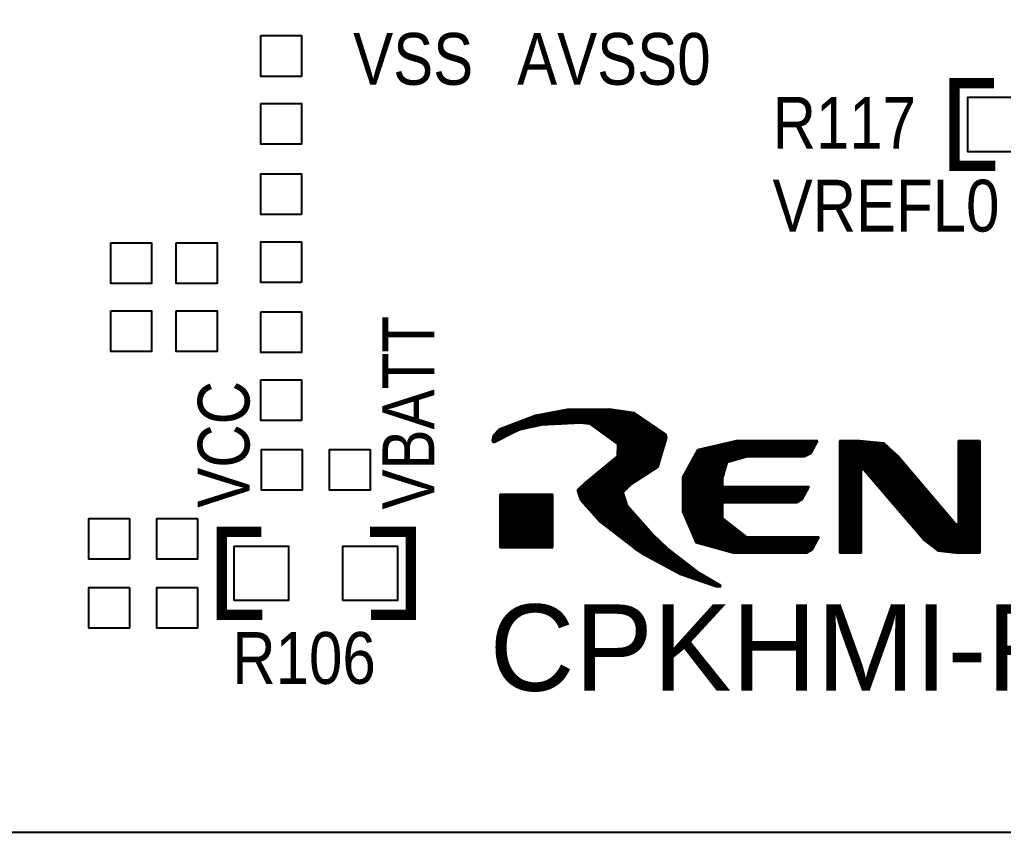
# Model space of a CAD drawing. Extents: x -34 to 106, y -22 to 53.
# Drawn here: x 41.35 to 55.82, y 0 to 11.96 of the extents above; entities that cross this region are included whole.
import ezdxf

# ---------------------------------------------------------------- set-up
doc = ezdxf.new("R2010")
doc.units = 0
for name, color, linetype in [('BG_OUTLINE', 1, 'CONTINUOUS'), ('BG_SILKTOP20240221', 40, 'CONTINUOUS'), ('PIN_TOP', 92, 'CONTINUOUS')]:
    doc.layers.add(name, color=color, linetype=linetype)

msp = doc.modelspace()

# ---------------------------------------------------------------- linework, layer by layer
at = {"layer": 'BG_OUTLINE'}
msp.add_lwpolyline([(0.007874, 2.999994, 0.414214), (3.007868, 0), (88.507824, 0, 0.414214), (91.507818, 2.999994), (91.507818, 10.500106), (84.807806, 10.500106), (84.807806, 24.500078), (91.507818, 24.500078), (91.507818, 31.999936, 0.414214), (88.507824, 34.99993), (3.007868, 34.99993, 0.414214), (0.007874, 31.999936), (0.007874, 3.999992)], format="xyb", close=True, dxfattribs=at)
at = {"layer": 'BG_SILKTOP20240221', "const_width": 0.1524}
for points in [[(55.684928, 11.0236), (55.101998, 11.0236), (55.101998, 9.8044), (55.7022, 9.8044)], [(44.902628, 4.4196), (44.319698, 4.4196), (44.319698, 3.2004), (44.9199, 3.2004)], [(46.518068, 3.2004), (47.100998, 3.2004), (47.100998, 4.4196), (46.500796, 4.4196)]]:
    msp.add_lwpolyline(points, dxfattribs=at)
at = {"layer": 'BG_SILKTOP20240221'}
for points in [[(50.024284, 6.225794), (49.404016, 6.220206)], [(49.719992, 6.223508), (49.719992, 6.00964)], [(49.740312, 6.223508), (49.740312, 6.001512)], [(49.760632, 6.223762), (49.760632, 5.98678)], [(49.780952, 6.223762), (49.780952, 5.972048)], [(49.801018, 6.22427), (49.801018, 5.957316)], [(49.821338, 6.22427), (49.821338, 5.943092)], [(49.841404, 6.224524), (49.841404, 5.928106)], [(49.861724, 6.224524), (49.861724, 5.913628)], [(49.882044, 6.224778), (49.882044, 5.89915)], [(49.902364, 6.224778), (49.902364, 5.884164)], [(49.92243, 6.225032), (49.92243, 5.869686)], [(49.94275, 6.225032), (49.94275, 5.8547)], [(49.962816, 6.22554), (49.962816, 5.840476)], [(49.983136, 6.22554), (49.983136, 5.825744)], [(50.003202, 6.225794), (50.003202, 5.810758)], [(50.023776, 6.225794), (50.023776, 5.796534)], [(50.394108, 6.171692), (50.024284, 6.225794)], [(48.936148, 6.133592), (48.397668, 5.926836)], [(48.80991, 6.085078), (48.80991, 5.947918)], [(48.829976, 6.093206), (48.829976, 5.952744)], [(48.850296, 6.100826), (48.850296, 5.957316)], [(48.870362, 6.108446), (48.870362, 5.961634)], [(48.890682, 6.116066), (48.890682, 5.966206)], [(48.910748, 6.12394), (48.910748, 5.970778)], [(48.931068, 6.131814), (48.931068, 5.97535)], [(49.404016, 6.220206), (48.936148, 6.133592)], [(49.59985, 6.024626), (48.936148, 6.133592)], [(48.936148, 6.133592), (49.59985, 6.024626)], [(48.951388, 6.13664), (48.951388, 6.131052)], [(48.951388, 6.130798), (48.951388, 5.979922)], [(48.971708, 6.14045), (48.971708, 6.128258)], [(48.971708, 6.12775), (48.971708, 5.984494)], [(48.991774, 6.14426), (48.991774, 6.124702)], [(48.991774, 6.124194), (48.991774, 5.989066)], [(49.012094, 6.147562), (49.012094, 6.1214)], [(49.012094, 6.120892), (49.012094, 5.993638)], [(49.03216, 6.151372), (49.03216, 6.117844)], [(49.03216, 6.117336), (49.03216, 5.997448)], [(49.05248, 6.155182), (49.05248, 6.114796)], [(49.05248, 6.114542), (49.05248, 5.998464)], [(49.0728, 6.158992), (49.0728, 6.11124)], [(49.0728, 6.110986), (49.0728, 5.99948)], [(49.09312, 6.162802), (49.09312, 6.107938)], [(49.09312, 6.107684), (49.09312, 6.000242)], [(49.113186, 6.166612), (49.113186, 6.10489)], [(49.113186, 6.104382), (49.113186, 6.001258)], [(49.133506, 6.170168), (49.133506, 6.101334)], [(49.133506, 6.10108), (49.133506, 6.002274)], [(49.153572, 6.174232), (49.153572, 6.098032)], [(49.153572, 6.097524), (49.153572, 6.00329)], [(49.173892, 6.177788), (49.173892, 6.09473)], [(49.173892, 6.094476), (49.173892, 6.004306)], [(49.193958, 6.181598), (49.193958, 6.091428)], [(49.193958, 6.091174), (49.193958, 6.005068)], [(49.214532, 6.185408), (49.214532, 6.087872)], [(49.214532, 6.087618), (49.214532, 6.006084)], [(49.234598, 6.189218), (49.234598, 6.085078)], [(49.234598, 6.08457), (49.234598, 6.0071)], [(49.254918, 6.192774), (49.254918, 6.081522)], [(49.254918, 6.081014), (49.254918, 6.008116)], [(49.274984, 6.196838), (49.274984, 6.07822)], [(49.295304, 6.200394), (49.295304, 6.074664)], [(49.31537, 6.204204), (49.31537, 6.071362)], [(49.33569, 6.208014), (49.33569, 6.06806)], [(49.35601, 6.211824), (49.35601, 6.064504)], [(49.37633, 6.21538), (49.37633, 6.06171)], [(49.396396, 6.218936), (49.396396, 6.058154)], [(49.416716, 6.220714), (49.416716, 6.054852)], [(49.436782, 6.220714), (49.436782, 6.05155)], [(49.457102, 6.220968), (49.457102, 6.048248)], [(49.477422, 6.220968), (49.477422, 6.044692)], [(49.497742, 6.221476), (49.497742, 6.04139)], [(49.517808, 6.221476), (49.517808, 6.038342)], [(49.538128, 6.22173), (49.538128, 6.034786)], [(49.558194, 6.22173), (49.558194, 6.031484)], [(49.578514, 6.222238), (49.578514, 6.028182)], [(49.59858, 6.222238), (49.59858, 6.02488)], [(49.619154, 6.222238), (49.619154, 6.022594)], [(49.63922, 6.222746), (49.63922, 6.0198)], [(49.65954, 6.222746), (49.65954, 6.01726)], [(49.679606, 6.223), (49.679606, 6.014974)], [(49.699926, 6.223), (49.699926, 6.01218)], [(50.043842, 6.222746), (50.043842, 5.781802)], [(50.064162, 6.219952), (50.064162, 5.76707)], [(50.084228, 6.216904), (50.084228, 5.752338)], [(50.104548, 6.213856), (50.104548, 5.73786)], [(50.124614, 6.211062), (50.124614, 5.723128)], [(50.144934, 6.208014), (50.144934, 4.366514)], [(50.165254, 6.204966), (50.165254, 4.351274)], [(50.185574, 6.202172), (50.185574, 4.335526)], [(50.20564, 6.199124), (50.20564, 4.320032)], [(50.22596, 6.196076), (50.22596, 5.002276)], [(50.246026, 6.193282), (50.246026, 5.022596)], [(50.266346, 6.190234), (50.266346, 5.042662)], [(50.286666, 6.187186), (50.286666, 5.063236)], [(50.306986, 6.184392), (50.306986, 5.083302)], [(50.327052, 6.18109), (50.327052, 5.103622)], [(50.347372, 6.17855), (50.347372, 5.120894)], [(50.367438, 6.175502), (50.367438, 5.134102)], [(50.387758, 6.1722), (50.387758, 5.147056)], [(50.856388, 5.856224), (50.394108, 6.171692)], [(50.407824, 6.16204), (50.407824, 5.16001)], [(50.428398, 6.148324), (50.428398, 5.173472)], [(50.448464, 6.134608), (50.448464, 5.18668)], [(50.468784, 6.120638), (50.468784, 5.199634)], [(50.48885, 6.106922), (50.48885, 5.212588)], [(50.50917, 6.093206), (50.50917, 5.225796)], [(50.529236, 6.07949), (50.529236, 5.239004)], [(48.425354, 5.937758), (48.425354, 5.788914)], [(48.445674, 5.945378), (48.445674, 5.799328)], [(48.46574, 5.953252), (48.46574, 5.809488)], [(48.48606, 5.961126), (48.48606, 5.819902)], [(48.506126, 5.968492), (48.506126, 5.830062)], [(48.526446, 5.97662), (48.526446, 5.840476)], [(48.546766, 5.98424), (48.546766, 5.850636)], [(48.567086, 5.99186), (48.567086, 5.86105)], [(48.587152, 5.999988), (48.587152, 5.87121)], [(48.607472, 6.007354), (48.607472, 5.881624)], [(48.627538, 6.015228), (48.627538, 5.891784)], [(48.647858, 6.023356), (48.647858, 5.90042)], [(48.668178, 6.030722), (48.668178, 5.908802)], [(48.688498, 6.038596), (48.688498, 5.916422)], [(48.708564, 6.04647), (48.708564, 5.924804)], [(48.71339, 5.926836), (49.028858, 5.997448)], [(48.728884, 6.05409), (48.728884, 5.930138)], [(48.74895, 6.061964), (48.74895, 5.93471)], [(48.76927, 6.069838), (48.76927, 5.939028)], [(48.789336, 6.077458), (48.789336, 5.9436)], [(49.028858, 5.997448), (49.59985, 6.024626)], [(49.274984, 6.077712), (49.274984, 6.009132)], [(49.295304, 6.074156), (49.295304, 6.00964)], [(49.31537, 6.071362), (49.31537, 6.01091)], [(49.33569, 6.067806), (49.33569, 6.011926)], [(49.35601, 6.064504), (49.35601, 6.012942)], [(49.37633, 6.061202), (49.37633, 6.013958)], [(49.396396, 6.057646), (49.396396, 6.014466)], [(49.416716, 6.054344), (49.416716, 6.015736)], [(49.436782, 6.051296), (49.436782, 6.016498)], [(49.457102, 6.047994), (49.457102, 6.017768)], [(49.477422, 6.044438), (49.477422, 6.018784)], [(49.497742, 6.041136), (49.497742, 6.019292)], [(49.517808, 6.037834), (49.517808, 6.020562)], [(49.538128, 6.034532), (49.538128, 6.021324)], [(49.558194, 6.030976), (49.558194, 6.022594)], [(49.578514, 6.027928), (49.578514, 6.023356)], [(49.59858, 6.024626), (49.59858, 6.024118)], [(49.59985, 6.024626), (49.730406, 6.00837)], [(49.730406, 6.00837), (50.143918, 5.709158)], [(50.549556, 6.065266), (50.549556, 5.251958)], [(50.569876, 6.05155), (50.569876, 5.264912)], [(50.590196, 6.037834), (50.590196, 5.278374)], [(50.610262, 6.024118), (50.610262, 5.291582)], [(50.630582, 6.010148), (50.630582, 5.304536)], [(50.650648, 5.996432), (50.650648, 5.31749)], [(50.670968, 5.982716), (50.670968, 5.330698)], [(50.691288, 5.968492), (50.691288, 5.343906)], [(50.711608, 5.954776), (50.711608, 5.35686)], [(50.731674, 5.94106), (50.731674, 5.369814)], [(48.316134, 5.839714), (48.299878, 5.75818)], [(48.397668, 5.926836), (48.316134, 5.839714)], [(48.324262, 5.848604), (48.324262, 5.74167)], [(48.33239, 5.74167), (48.631602, 5.894324)], [(48.344328, 5.870194), (48.344328, 5.747512)], [(48.364648, 5.891784), (48.364648, 5.757926)], [(48.384714, 5.913628), (48.384714, 5.768086)], [(48.405288, 5.929884), (48.405288, 5.778754)], [(48.631602, 5.894324), (48.71339, 5.926836)], [(50.742342, 5.37718), (50.86731, 5.807202)], [(50.751994, 5.927344), (50.751994, 5.4102)], [(50.77206, 5.913628), (50.77206, 5.479288)], [(50.79238, 5.899912), (50.79238, 5.548884)], [(50.812446, 5.886196), (50.812446, 5.618734)], [(50.83302, 5.87248), (50.83302, 5.688076)], [(50.853086, 5.858256), (50.853086, 5.757418)], [(50.86731, 5.807202), (50.856388, 5.856224)], [(48.299878, 5.75818), (48.316134, 5.74167)], [(48.303942, 5.779008), (48.303942, 5.753862)], [(48.316134, 5.74167), (48.33239, 5.74167)], [(50.143918, 5.709158), (50.13833, 5.534914)], [(51.890422, 5.75818), (51.319176, 5.627624)], [(51.39944, 5.646166), (51.39944, 4.233926)], [(51.419506, 5.650738), (51.419506, 4.228592)], [(51.439826, 5.65531), (51.439826, 4.222496)], [(51.459892, 5.659882), (51.459892, 4.217162)], [(51.480212, 5.664454), (51.480212, 4.211574)], [(51.500532, 5.669026), (51.500532, 4.205986)], [(51.520852, 5.673598), (51.520852, 4.200398)], [(51.540918, 5.67817), (51.540918, 4.19481)], [(51.561238, 5.682996), (51.561238, 4.188968)], [(51.581304, 5.687314), (51.581304, 4.18338)], [(51.601624, 5.69214), (51.601624, 4.178046)], [(51.62169, 5.696712), (51.62169, 4.172204)], [(51.642264, 5.701538), (51.642264, 4.16687)], [(51.66233, 5.705856), (51.66233, 4.161282)], [(51.68265, 5.710682), (51.68265, 4.15544)], [(51.702716, 5.715254), (51.702716, 5.244338)], [(51.723036, 5.72008), (51.723036, 5.316982)], [(51.743102, 5.724398), (51.743102, 5.389118)], [(51.763422, 5.729224), (51.763422, 5.449316)], [(51.783742, 5.733796), (51.783742, 5.45465)], [(51.804062, 5.738622), (51.804062, 5.460238)], [(51.824128, 5.74294), (51.824128, 5.465826)], [(51.844448, 5.747766), (51.844448, 5.471414)], [(51.864514, 5.752338), (51.864514, 5.477256)], [(51.884834, 5.757164), (51.884834, 5.482844)], [(53.092604, 5.75818), (51.890422, 5.75818)], [(51.905154, 5.75818), (51.905154, 5.488432)], [(51.925474, 5.75818), (51.925474, 5.49402)], [(51.94554, 5.75818), (51.94554, 5.499608)], [(51.96586, 5.75818), (51.96586, 5.50545)], [(51.985926, 5.75818), (51.985926, 5.511038)], [(52.006246, 5.75818), (52.006246, 5.516372)], [(52.026312, 5.75818), (52.026312, 5.522214)], [(52.046886, 5.75818), (52.046886, 5.527548)], [(52.066952, 5.75818), (52.066952, 5.52958)], [(52.087272, 5.75818), (52.087272, 5.52958)], [(52.107338, 5.75818), (52.107338, 5.52958)], [(52.127658, 5.75818), (52.127658, 5.52958)], [(52.147724, 5.75818), (52.147724, 5.52958)], [(52.168044, 5.75818), (52.168044, 5.52958)], [(52.188364, 5.75818), (52.188364, 5.52958)], [(52.208684, 5.75818), (52.208684, 5.52958)], [(52.22875, 5.75818), (52.22875, 5.52958)], [(52.24907, 5.75818), (52.24907, 5.52958)], [(52.269136, 5.75818), (52.269136, 5.52958)], [(52.289456, 5.75818), (52.289456, 5.52958)], [(52.309776, 5.75818), (52.309776, 5.52958)], [(52.330096, 5.75818), (52.330096, 5.52958)], [(52.350162, 5.75818), (52.350162, 5.52958)], [(52.370482, 5.75818), (52.370482, 5.52958)], [(52.390548, 5.75818), (52.390548, 5.52958)], [(52.410868, 5.75818), (52.410868, 5.52958)], [(52.430934, 5.75818), (52.430934, 5.52958)], [(52.451508, 5.75818), (52.451508, 5.52958)], [(52.471574, 5.75818), (52.471574, 5.52958)], [(52.491894, 5.75818), (52.491894, 5.52958)], [(52.51196, 5.75818), (52.51196, 5.52958)], [(52.53228, 5.75818), (52.53228, 5.52958)], [(52.552346, 5.75818), (52.552346, 5.52958)], [(52.572666, 5.75818), (52.572666, 5.52958)], [(52.592986, 5.75818), (52.592986, 5.52958)], [(52.613306, 5.75818), (52.613306, 5.52958)], [(52.633372, 5.75818), (52.633372, 5.52958)], [(52.653692, 5.75818), (52.653692, 5.52958)], [(52.673758, 5.75818), (52.673758, 5.52958)], [(52.694078, 5.75818), (52.694078, 5.52958)], [(52.714398, 5.75818), (52.714398, 5.52958)], [(52.734718, 5.75818), (52.734718, 5.52958)], [(52.754784, 5.75818), (52.754784, 5.52958)], [(52.775104, 5.75818), (52.775104, 5.52958)], [(52.79517, 5.75818), (52.79517, 5.52958)], [(52.81549, 5.75818), (52.81549, 5.52958)], [(52.835556, 5.75818), (52.835556, 5.52958)], [(52.85613, 5.75818), (52.85613, 5.52958)], [(52.876196, 5.75818), (52.876196, 5.52958)], [(52.896516, 5.75818), (52.896516, 5.52958)], [(52.916582, 5.75818), (52.916582, 5.539232)], [(52.936902, 5.75818), (52.936902, 5.549646)], [(52.956968, 5.75818), (52.956968, 5.559552)], [(52.977288, 5.75818), (52.977288, 5.569966)], [(52.99456, 5.578348), (53.092604, 5.75818)], [(52.997608, 5.75818), (52.997608, 5.583936)], [(53.017928, 5.75818), (53.017928, 5.62102)], [(53.037994, 5.75818), (53.037994, 5.65785)], [(53.058314, 5.75818), (53.058314, 5.694934)], [(53.07838, 5.75818), (53.07838, 5.732018)], [(53.408072, 5.75818), (53.408072, 4.109974)], [(53.70195, 5.75818), (53.408072, 5.75818)], [(53.42255, 5.75818), (53.42255, 4.109974)], [(53.442616, 5.75818), (53.442616, 4.109974)], [(53.462936, 5.75818), (53.462936, 4.109974)], [(53.483002, 5.75818), (53.483002, 4.109974)], [(53.503322, 5.75818), (53.503322, 4.109974)], [(53.523642, 5.75818), (53.523642, 4.109974)], [(53.543962, 5.75818), (53.543962, 4.109974)], [(53.564028, 5.75818), (53.564028, 4.109974)], [(53.584348, 5.75818), (53.584348, 4.109974)], [(53.604414, 5.75818), (53.604414, 4.109974)], [(53.624734, 5.75818), (53.624734, 4.109974)], [(53.6448, 5.75818), (53.6448, 4.109974)], [(53.665374, 5.75818), (53.665374, 4.109974)], [(53.68544, 5.75818), (53.68544, 4.109974)], [(54.065932, 5.725668), (53.70195, 5.75818)], [(53.70576, 5.757926), (53.70576, 4.109974)], [(53.725826, 5.755894), (53.725826, 4.109974)], [(53.746146, 5.753862), (53.746146, 5.354066)], [(53.766212, 5.752338), (53.766212, 5.361686)], [(53.786532, 5.750306), (53.786532, 5.369306)], [(53.806852, 5.748528), (53.806852, 5.376672)], [(53.827172, 5.74675), (53.827172, 5.384292)], [(53.847238, 5.744972), (53.847238, 5.391912)], [(53.867558, 5.74294), (53.867558, 5.399278)], [(53.887624, 5.741416), (53.887624, 5.406644)], [(53.907944, 5.739638), (53.907944, 5.414264)], [(53.928264, 5.737606), (53.928264, 5.421884)], [(53.948584, 5.735828), (53.948584, 5.42925)], [(53.96865, 5.73405), (53.96865, 5.43687)], [(53.98897, 5.732526), (53.98897, 5.44449)], [(54.009036, 5.730494), (54.009036, 5.451856)], [(54.029356, 5.728462), (54.029356, 5.459476)], [(54.049422, 5.726938), (54.049422, 5.466588)], [(54.26202, 5.545836), (54.065932, 5.725668)], [(54.069996, 5.721604), (54.069996, 5.474208)], [(54.090062, 5.703316), (54.090062, 5.481574)], [(54.110382, 5.684774), (54.110382, 5.489194)], [(54.130448, 5.666232), (54.130448, 5.496814)], [(54.150768, 5.64769), (54.150768, 5.504434)], [(55.154068, 5.75818), (55.154068, 4.523486)], [(55.480458, 5.75818), (55.154068, 5.75818)], [(55.16245, 5.75818), (55.16245, 4.109974)], [(55.182516, 5.75818), (55.182516, 4.109974)], [(55.202836, 5.75818), (55.202836, 4.109974)], [(55.222902, 5.75818), (55.222902, 4.109974)], [(55.243222, 5.75818), (55.243222, 4.109974)], [(55.263288, 5.75818), (55.263288, 4.109974)], [(55.283862, 5.75818), (55.283862, 4.109974)], [(55.303928, 5.75818), (55.303928, 4.109974)], [(55.324248, 5.75818), (55.324248, 4.109974)], [(55.344314, 5.75818), (55.344314, 4.109974)], [(55.364634, 5.75818), (55.364634, 4.109974)], [(55.3847, 5.75818), (55.3847, 4.109974)], [(55.40502, 5.75818), (55.40502, 4.109974)], [(55.42534, 5.75818), (55.42534, 4.109974)], [(55.44566, 5.75818), (55.44566, 4.109974)], [(55.465726, 5.75818), (55.465726, 4.109974)], [(55.480458, 4.109974), (55.480458, 5.75818)], [(50.13833, 5.534914), (49.665128, 5.148834)], [(50.104548, 5.507482), (50.104548, 4.39801)], [(50.124614, 5.523992), (50.124614, 4.382008)], [(51.319176, 5.627624), (51.101244, 5.225034)], [(51.257708, 5.51434), (51.257708, 4.354322)], [(51.278028, 5.551678), (51.278028, 4.306824)], [(51.298094, 5.589016), (51.298094, 4.26212)], [(51.318414, 5.626354), (51.318414, 4.256278)], [(51.33848, 5.63245), (51.33848, 4.25069)], [(51.3588, 5.636768), (51.3588, 4.245102)], [(51.37912, 5.641594), (51.37912, 4.239514)], [(51.759612, 5.448046), (52.053236, 5.52958)], [(52.053236, 5.52958), (52.89677, 5.52958)], [(52.89677, 5.52958), (52.99456, 5.578348)], [(54.26202, 5.545836), (53.734462, 5.350002)], [(53.734462, 5.350002), (54.26202, 5.545836)], [(54.150768, 5.504688), (54.150768, 4.88696)], [(54.170834, 5.629148), (54.170834, 5.5118)], [(54.170834, 5.512308), (54.170834, 4.863592)], [(54.191154, 5.610606), (54.191154, 5.51942)], [(54.191154, 5.519928), (54.191154, 4.839716)], [(54.211474, 5.592064), (54.211474, 5.52704)], [(54.211474, 5.527294), (54.211474, 4.816348)], [(54.231794, 5.573522), (54.231794, 5.534152)], [(54.231794, 5.534406), (54.231794, 4.79298)], [(54.25186, 5.55498), (54.25186, 5.541772)], [(54.25186, 5.542026), (54.25186, 4.769104)], [(55.115968, 4.539488), (54.26202, 5.545836)], [(54.27218, 5.533898), (54.27218, 4.745482)], [(54.292246, 5.510276), (54.292246, 4.722368)], [(49.92243, 5.358638), (49.92243, 4.53771)], [(49.94275, 5.375402), (49.94275, 4.522216)], [(49.962816, 5.391912), (49.962816, 4.506468)], [(49.983136, 5.408422), (49.983136, 4.491228)], [(50.003202, 5.424678), (50.003202, 4.47548)], [(50.023776, 5.441188), (50.023776, 4.459732)], [(50.043842, 5.457698), (50.043842, 4.444492)], [(50.064162, 5.474208), (50.064162, 4.428744)], [(50.084228, 5.490972), (50.084228, 4.41325)], [(50.339752, 5.116068), (50.742342, 5.37718)], [(51.176682, 5.36448), (51.176682, 4.543298)], [(51.197002, 5.401818), (51.197002, 4.496054)], [(51.217068, 5.439156), (51.217068, 4.448556)], [(51.237642, 5.476748), (51.237642, 4.401566)], [(51.694334, 5.214112), (51.759612, 5.448046)], [(53.766212, 5.362194), (53.766212, 5.334254)], [(53.786532, 5.36956), (53.786532, 5.310886)], [(53.806852, 5.37718), (53.806852, 5.287264)], [(53.827172, 5.3848), (53.827172, 5.26415)], [(53.847238, 5.39242), (53.847238, 5.240274)], [(53.867558, 5.399278), (53.867558, 5.216652)], [(53.887624, 5.406898), (53.887624, 5.193538)], [(53.907944, 5.414518), (53.907944, 5.169662)], [(53.928264, 5.422138), (53.928264, 5.14604)], [(53.948584, 5.429504), (53.948584, 5.122418)], [(53.96865, 5.437124), (53.96865, 5.09905)], [(53.98897, 5.444744), (53.98897, 5.075428)], [(54.009036, 5.45211), (54.009036, 5.051806)], [(54.029356, 5.45973), (54.029356, 5.028438)], [(54.049422, 5.467096), (54.049422, 5.004816)], [(54.069996, 5.474716), (54.069996, 4.98094)], [(54.090062, 5.482082), (54.090062, 4.957826)], [(54.110382, 5.489702), (54.110382, 4.934204)], [(54.130448, 5.497322), (54.130448, 4.910328)], [(54.312566, 5.486146), (54.312566, 4.698492)], [(54.332886, 5.462524), (54.332886, 4.67487)], [(54.353206, 5.438394), (54.353206, 4.651248)], [(54.373272, 5.415026), (54.373272, 4.62788)], [(54.393592, 5.390896), (54.393592, 4.604258)], [(54.413658, 5.367274), (54.413658, 4.580636)], [(49.760632, 5.226558), (49.760632, 4.705096)], [(49.780952, 5.243068), (49.780952, 4.681982)], [(49.801018, 5.259832), (49.801018, 4.659122)], [(49.821338, 5.276342), (49.821338, 4.636008)], [(49.841404, 5.292852), (49.841404, 4.613148)], [(49.861724, 5.309362), (49.861724, 4.590034)], [(49.882044, 5.325872), (49.882044, 4.568952)], [(49.902364, 5.342128), (49.902364, 4.553204)], [(51.101244, 5.225034), (51.101244, 5.165344)], [(51.11623, 5.252466), (51.11623, 4.684776)], [(51.136296, 5.28955), (51.136296, 4.637532)], [(51.156616, 5.327142), (51.156616, 4.590542)], [(51.694334, 5.08381), (51.694334, 5.214112)], [(53.734462, 5.350002), (53.766974, 5.333492)], [(53.734462, 4.109974), (53.734462, 5.350002)], [(53.746146, 5.354574), (53.746146, 5.344414)], [(53.766974, 5.333492), (54.659276, 4.294632)], [(54.433978, 5.343144), (54.433978, 4.557268)], [(54.454044, 5.319268), (54.454044, 4.533646)], [(54.474618, 5.295646), (54.474618, 4.510024)], [(54.494684, 5.271516), (54.494684, 4.486402)], [(54.515004, 5.247894), (54.515004, 4.463034)], [(54.53507, 5.223764), (54.53507, 4.439158)], [(49.665128, 5.148834), (49.551082, 5.034534)], [(49.59858, 5.082286), (49.59858, 4.891278)], [(49.619154, 5.102352), (49.619154, 4.866386)], [(49.63922, 5.122672), (49.63922, 4.843272)], [(49.65954, 5.142992), (49.65954, 4.820412)], [(49.679606, 5.160772), (49.679606, 4.797298)], [(49.699926, 5.177282), (49.699926, 4.77393)], [(49.719992, 5.193538), (49.719992, 4.75107)], [(49.740312, 5.210048), (49.740312, 4.727956)], [(50.225452, 5.002022), (50.323242, 5.099812)], [(50.323242, 5.099812), (50.339752, 5.116068)], [(51.101244, 5.165344), (51.101244, 4.719066)], [(52.961794, 5.08381), (51.694334, 5.08381)], [(51.702716, 5.08381), (51.702716, 4.854956)], [(51.723036, 5.08381), (51.723036, 4.854956)], [(51.743102, 5.08381), (51.743102, 4.854956)], [(51.763422, 5.08381), (51.763422, 4.854956)], [(51.783742, 5.08381), (51.783742, 4.854956)], [(51.804062, 5.08381), (51.804062, 4.854956)], [(51.824128, 5.08381), (51.824128, 4.854956)], [(51.844448, 5.08381), (51.844448, 4.854956)], [(51.864514, 5.08381), (51.864514, 4.854956)], [(51.884834, 5.08381), (51.884834, 4.854956)], [(51.905154, 5.08381), (51.905154, 4.854956)], [(51.925474, 5.08381), (51.925474, 4.854956)], [(51.94554, 5.08381), (51.94554, 4.854956)], [(51.96586, 5.08381), (51.96586, 4.854956)], [(51.985926, 5.08381), (51.985926, 4.854956)], [(52.006246, 5.08381), (52.006246, 4.854956)], [(52.026312, 5.08381), (52.026312, 4.854956)], [(52.046886, 5.08381), (52.046886, 4.854956)], [(52.066952, 5.08381), (52.066952, 4.854956)], [(52.087272, 5.08381), (52.087272, 4.854956)], [(52.107338, 5.08381), (52.107338, 4.854956)], [(52.127658, 5.08381), (52.127658, 4.854956)], [(52.147724, 5.08381), (52.147724, 4.854956)], [(52.168044, 5.08381), (52.168044, 4.854956)], [(52.188364, 5.08381), (52.188364, 4.854956)], [(52.208684, 5.08381), (52.208684, 4.854956)], [(52.22875, 5.08381), (52.22875, 4.854956)], [(52.24907, 5.08381), (52.24907, 4.854956)], [(52.269136, 5.08381), (52.269136, 4.854956)], [(52.289456, 5.08381), (52.289456, 4.854956)], [(52.309776, 5.08381), (52.309776, 4.854956)], [(52.330096, 5.08381), (52.330096, 4.854956)], [(52.350162, 5.08381), (52.350162, 4.854956)], [(52.370482, 5.08381), (52.370482, 4.854956)], [(52.390548, 5.08381), (52.390548, 4.854956)], [(52.410868, 5.08381), (52.410868, 4.854956)], [(52.430934, 5.08381), (52.430934, 4.854956)], [(52.451508, 5.08381), (52.451508, 4.854956)], [(52.471574, 5.08381), (52.471574, 4.854956)], [(52.491894, 5.08381), (52.491894, 4.854956)], [(52.51196, 5.08381), (52.51196, 4.854956)], [(52.53228, 5.08381), (52.53228, 4.854956)], [(52.552346, 5.08381), (52.552346, 4.854956)], [(52.572666, 5.08381), (52.572666, 4.854956)], [(52.592986, 5.08381), (52.592986, 4.854956)], [(52.613306, 5.08381), (52.613306, 4.854956)], [(52.633372, 5.08381), (52.633372, 4.854956)], [(52.653692, 5.08381), (52.653692, 4.854956)], [(52.673758, 5.08381), (52.673758, 4.854956)], [(52.694078, 5.08381), (52.694078, 4.854956)], [(52.714398, 5.08381), (52.714398, 4.854956)], [(52.734718, 5.08381), (52.734718, 4.854956)], [(52.754784, 5.08381), (52.754784, 4.854956)], [(52.775104, 5.08381), (52.775104, 4.854956)], [(52.79517, 5.08381), (52.79517, 4.862322)], [(52.81549, 5.08381), (52.81549, 4.874768)], [(52.835556, 5.08381), (52.835556, 4.88696)], [(52.85613, 5.08381), (52.85613, 4.899152)], [(52.86375, 4.903978), (52.961794, 5.08381)], [(52.876196, 5.08381), (52.876196, 4.926076)], [(52.896516, 5.08381), (52.896516, 4.963668)], [(52.916582, 5.08381), (52.916582, 5.000752)], [(52.936902, 5.08381), (52.936902, 5.037836)], [(52.956968, 5.08381), (52.956968, 5.074666)], [(54.55539, 5.200396), (54.55539, 4.41579)], [(54.575456, 5.176266), (54.575456, 4.392422)], [(54.595776, 5.15239), (54.595776, 4.368546)], [(54.616096, 5.128514), (54.616096, 4.345178)], [(54.636416, 5.104892), (54.636416, 4.32181)], [(54.656482, 5.081016), (54.656482, 4.297934)], [(48.414178, 4.96951), (48.414178, 4.376166)], [(49.191926, 4.96951), (48.414178, 4.96951)], [(48.425354, 4.96951), (48.425354, 4.191508)], [(48.445674, 4.96951), (48.445674, 4.191508)], [(48.46574, 4.96951), (48.46574, 4.191508)], [(48.48606, 4.96951), (48.48606, 4.191508)], [(48.506126, 4.96951), (48.506126, 4.191508)], [(48.526446, 4.96951), (48.526446, 4.191508)], [(48.546766, 4.96951), (48.546766, 4.191508)], [(48.567086, 4.96951), (48.567086, 4.191508)], [(48.587152, 4.96951), (48.587152, 4.191508)], [(48.607472, 4.96951), (48.607472, 4.191508)], [(48.627538, 4.96951), (48.627538, 4.191508)], [(48.647858, 4.96951), (48.647858, 4.191508)], [(48.668178, 4.96951), (48.668178, 4.191508)], [(48.688498, 4.96951), (48.688498, 4.191508)], [(48.708564, 4.96951), (48.708564, 4.191508)], [(48.728884, 4.96951), (48.728884, 4.191508)], [(48.74895, 4.96951), (48.74895, 4.191508)], [(48.76927, 4.96951), (48.76927, 4.191508)], [(48.789336, 4.96951), (48.789336, 4.191508)], [(48.80991, 4.96951), (48.80991, 4.191508)], [(48.829976, 4.96951), (48.829976, 4.191508)], [(48.850296, 4.96951), (48.850296, 4.191508)], [(48.870362, 4.96951), (48.870362, 4.191508)], [(48.890682, 4.96951), (48.890682, 4.191508)], [(48.910748, 4.96951), (48.910748, 4.191508)], [(48.931068, 4.96951), (48.931068, 4.191508)], [(48.951388, 4.96951), (48.951388, 4.191508)], [(48.971708, 4.96951), (48.971708, 4.191508)], [(48.991774, 4.96951), (48.991774, 4.191508)], [(49.012094, 4.96951), (49.012094, 4.191508)], [(49.03216, 4.96951), (49.03216, 4.191508)], [(49.05248, 4.96951), (49.05248, 4.191508)], [(49.0728, 4.96951), (49.0728, 4.191508)], [(49.09312, 4.96951), (49.09312, 4.191508)], [(49.113186, 4.96951), (49.113186, 4.191508)], [(49.133506, 4.96951), (49.133506, 4.191508)], [(49.153572, 4.96951), (49.153572, 4.191508)], [(49.173892, 4.96951), (49.173892, 4.191508)], [(49.191926, 4.191508), (49.191926, 4.96951)], [(49.551082, 5.034534), (49.59985, 4.887722)], [(49.558194, 5.0419), (49.558194, 5.012944)], [(49.578514, 5.061966), (49.578514, 4.951984)], [(50.29073, 4.806188), (50.225452, 5.002022)], [(50.22596, 5.000752), (50.22596, 4.304538)], [(50.246026, 4.939792), (50.246026, 4.28879)], [(54.676802, 5.056886), (54.676802, 4.302506)], [(54.696868, 5.033264), (54.696868, 4.31165)], [(54.717188, 5.009134), (54.717188, 4.321302)], [(54.737508, 4.985512), (54.737508, 4.3307)], [(54.757828, 4.961636), (54.757828, 4.339844)], [(54.777894, 4.93776), (54.777894, 4.349242)], [(49.59985, 4.887722), (49.877472, 4.572)], [(50.266346, 4.87934), (50.266346, 4.273296)], [(50.286666, 4.818634), (50.286666, 4.258056)], [(50.666142, 4.381754), (50.29073, 4.806188)], [(50.306986, 4.787646), (50.306986, 4.242308)], [(51.694334, 4.621022), (51.694334, 4.854956)], [(51.694334, 4.854956), (52.782216, 4.854956)], [(52.782216, 4.854956), (52.86375, 4.903978)], [(54.798214, 4.913884), (54.798214, 4.358894)], [(54.81828, 4.890262), (54.81828, 4.368038)], [(54.8386, 4.866386), (54.8386, 4.377436)], [(54.858666, 4.84251), (54.858666, 4.386834)], [(54.87924, 4.818634), (54.87924, 4.395978)], [(54.899306, 4.794504), (54.899306, 4.405376)], [(50.327052, 4.76504), (50.327052, 4.22656)], [(50.347372, 4.74218), (50.347372, 4.21132)], [(50.367438, 4.719066), (50.367438, 4.195572)], [(50.387758, 4.69646), (50.387758, 4.180078)], [(50.407824, 4.6736), (50.407824, 4.166362)], [(50.428398, 4.650486), (50.428398, 4.153408)], [(51.101244, 4.719066), (51.297078, 4.26212)], [(54.919626, 4.770882), (54.919626, 4.41452)], [(54.939692, 4.747006), (54.939692, 4.424172)], [(54.960012, 4.72313), (54.960012, 4.43357)], [(54.980078, 4.699254), (54.980078, 4.442714)], [(55.000398, 4.675632), (55.000398, 4.452112)], [(55.020718, 4.651756), (55.020718, 4.461764)], [(49.877472, 4.572), (50.394108, 4.174998)], [(50.448464, 4.627626), (50.448464, 4.1402)], [(50.468784, 4.60502), (50.468784, 4.127246)], [(50.48885, 4.581906), (50.48885, 4.114292)], [(50.50917, 4.559046), (50.50917, 4.101592)], [(50.529236, 4.53644), (50.529236, 4.088638)], [(50.549556, 4.513326), (50.549556, 4.077716)], [(50.569876, 4.490466), (50.569876, 4.06654)], [(52.053236, 4.343654), (51.694334, 4.621022)], [(51.702716, 4.614164), (51.702716, 4.149852)], [(51.723036, 4.598924), (51.723036, 4.144264)], [(51.743102, 4.583176), (51.743102, 4.138676)], [(51.763422, 4.567174), (51.763422, 4.133088)], [(51.783742, 4.55168), (51.783742, 4.127246)], [(51.804062, 4.535932), (51.804062, 4.121658)], [(51.824128, 4.520692), (51.824128, 4.116324)], [(51.844448, 4.504944), (51.844448, 4.110482)], [(51.864514, 4.489196), (51.864514, 4.109974)], [(54.659276, 4.294632), (55.154068, 4.523486)], [(55.154068, 4.523486), (54.659276, 4.294632)], [(55.041038, 4.62788), (55.041038, 4.470908)], [(55.061104, 4.60375), (55.061104, 4.480306)], [(55.081424, 4.580382), (55.081424, 4.489704)], [(55.081424, 4.489958), (55.081424, 4.114292)], [(55.10149, 4.556252), (55.10149, 4.498848)], [(55.10149, 4.499356), (55.10149, 4.112006)], [(55.154068, 4.523486), (55.115968, 4.539488)], [(55.12181, 4.536694), (55.12181, 4.508246)], [(55.12181, 4.5085), (55.12181, 4.109974)], [(55.14213, 4.528312), (55.14213, 4.51739)], [(55.14213, 4.517898), (55.14213, 4.109974)], [(48.414178, 4.376166), (48.414178, 4.191508)], [(50.590196, 4.467352), (50.590196, 4.055618)], [(50.610262, 4.444746), (50.610262, 4.044696)], [(50.630582, 4.421886), (50.630582, 4.033774)], [(50.650648, 4.398772), (50.650648, 4.022852)], [(50.88382, 4.174998), (50.666142, 4.381754)], [(50.670968, 4.376928), (50.670968, 4.011676)], [(50.691288, 4.357624), (50.691288, 4.001008)], [(51.884834, 4.473448), (51.884834, 4.109974)], [(51.905154, 4.4577), (51.905154, 4.109974)], [(51.925474, 4.44246), (51.925474, 4.109974)], [(51.94554, 4.426712), (51.94554, 4.109974)], [(51.96586, 4.411218), (51.96586, 4.109974)], [(51.985926, 4.39547), (51.985926, 4.109974)], [(52.006246, 4.379722), (52.006246, 4.109974)], [(52.026312, 4.364228), (52.026312, 4.109974)], [(52.046886, 4.34848), (52.046886, 4.109974)], [(53.108606, 4.343654), (52.053236, 4.343654)], [(52.066952, 4.343654), (52.066952, 4.109974)], [(52.087272, 4.343654), (52.087272, 4.109974)], [(52.107338, 4.343654), (52.107338, 4.109974)], [(52.127658, 4.343654), (52.127658, 4.109974)], [(52.147724, 4.343654), (52.147724, 4.109974)], [(52.168044, 4.343654), (52.168044, 4.109974)], [(52.188364, 4.343654), (52.188364, 4.109974)], [(52.208684, 4.343654), (52.208684, 4.109974)], [(52.22875, 4.343654), (52.22875, 4.109974)], [(52.24907, 4.343654), (52.24907, 4.109974)], [(52.269136, 4.343654), (52.269136, 4.109974)], [(52.289456, 4.343654), (52.289456, 4.109974)], [(52.309776, 4.343654), (52.309776, 4.109974)], [(52.330096, 4.343654), (52.330096, 4.109974)], [(52.350162, 4.343654), (52.350162, 4.109974)], [(52.370482, 4.343654), (52.370482, 4.109974)], [(52.390548, 4.343654), (52.390548, 4.109974)], [(52.410868, 4.343654), (52.410868, 4.109974)], [(52.430934, 4.343654), (52.430934, 4.109974)], [(52.451508, 4.343654), (52.451508, 4.109974)], [(52.471574, 4.343654), (52.471574, 4.109974)], [(52.491894, 4.343654), (52.491894, 4.109974)], [(52.51196, 4.343654), (52.51196, 4.109974)], [(52.53228, 4.343654), (52.53228, 4.109974)], [(52.552346, 4.343654), (52.552346, 4.109974)], [(52.572666, 4.343654), (52.572666, 4.109974)], [(52.592986, 4.343654), (52.592986, 4.109974)], [(52.613306, 4.343654), (52.613306, 4.109974)], [(52.633372, 4.343654), (52.633372, 4.109974)], [(52.653692, 4.343654), (52.653692, 4.109974)], [(52.673758, 4.343654), (52.673758, 4.109974)], [(52.694078, 4.343654), (52.694078, 4.109974)], [(52.714398, 4.343654), (52.714398, 4.109974)], [(52.734718, 4.343654), (52.734718, 4.109974)], [(52.754784, 4.343654), (52.754784, 4.109974)], [(52.775104, 4.343654), (52.775104, 4.109974)], [(52.79517, 4.343654), (52.79517, 4.109974)], [(52.81549, 4.343654), (52.81549, 4.109974)], [(52.835556, 4.343654), (52.835556, 4.109974)], [(52.85613, 4.343654), (52.85613, 4.109974)], [(52.876196, 4.343654), (52.876196, 4.109974)], [(52.896516, 4.343654), (52.896516, 4.109974)], [(52.916582, 4.343654), (52.916582, 4.109974)], [(52.936902, 4.343654), (52.936902, 4.114292)], [(52.956968, 4.343654), (52.956968, 4.12623)], [(52.977288, 4.343654), (52.977288, 4.138676)], [(52.997608, 4.343654), (52.997608, 4.150614)], [(53.01107, 4.158742), (53.108606, 4.343654)], [(53.017928, 4.343654), (53.017928, 4.171696)], [(53.037994, 4.343654), (53.037994, 4.21005)], [(53.058314, 4.343654), (53.058314, 4.247896)], [(53.07838, 4.343654), (53.07838, 4.28625)], [(53.0987, 4.343654), (53.0987, 4.324858)], [(54.777894, 4.349496), (54.777894, 4.20243)], [(54.798214, 4.359148), (54.798214, 4.186936)], [(54.81828, 4.368292), (54.81828, 4.171188)], [(54.8386, 4.377436), (54.8386, 4.15544)], [(54.858666, 4.387088), (54.858666, 4.141978)], [(54.87924, 4.396486), (54.87924, 4.139692)], [(54.899306, 4.40563), (54.899306, 4.136898)], [(54.919626, 4.415028), (54.919626, 4.134612)], [(54.939692, 4.42468), (54.939692, 4.132072)], [(54.960012, 4.433824), (54.960012, 4.129278)], [(54.980078, 4.443222), (54.980078, 4.126992)], [(55.000398, 4.452366), (55.000398, 4.124452)], [(55.020718, 4.462018), (55.020718, 4.121658)], [(55.041038, 4.471162), (55.041038, 4.119372)], [(55.061104, 4.480306), (55.061104, 4.116832)], [(50.711608, 4.338574), (50.711608, 3.990086)], [(50.731674, 4.31927), (50.731674, 3.979164)], [(50.751994, 4.299966), (50.751994, 3.968242)], [(50.77206, 4.280916), (50.77206, 3.957066)], [(50.79238, 4.261612), (50.79238, 3.946144)], [(50.812446, 4.242562), (50.812446, 3.935222)], [(50.83302, 4.223258), (50.83302, 3.924808)], [(50.853086, 4.203954), (50.853086, 3.913632)], [(51.297078, 4.26212), (51.846734, 4.109974)], [(54.659276, 4.294632), (54.85511, 4.142232)], [(54.676802, 4.30276), (54.676802, 4.281424)], [(54.696868, 4.312158), (54.696868, 4.265422)], [(54.717188, 4.32181), (54.717188, 4.249674)], [(54.737508, 4.330954), (54.737508, 4.233926)], [(54.757828, 4.340352), (54.757828, 4.218178)], [(48.414178, 4.191508), (49.191926, 4.191508)], [(50.394108, 4.174998), (50.529998, 4.087876)], [(50.529998, 4.087876), (51.063398, 3.79984)], [(50.873406, 4.184904), (50.873406, 3.90271)], [(51.357022, 3.810508), (50.88382, 4.174998)], [(50.893472, 4.167378), (50.893472, 3.891788)], [(50.913792, 4.15163), (50.913792, 3.880866)], [(50.933858, 4.136136), (50.933858, 3.869944)], [(50.954178, 4.120896), (50.954178, 3.858768)], [(50.974498, 4.105148), (50.974498, 3.847846)], [(50.994818, 4.0894), (50.994818, 3.837178)], [(51.014884, 4.073652), (51.014884, 3.826256)], [(51.035204, 4.058412), (51.035204, 3.81508)], [(51.846734, 4.109974), (51.890422, 4.109974)], [(51.890422, 4.109974), (52.929282, 4.109974)], [(52.929282, 4.109974), (53.01107, 4.158742)], [(53.408072, 4.109974), (53.734462, 4.109974)], [(54.85511, 4.142232), (55.115968, 4.109974)], [(55.115968, 4.109974), (55.480458, 4.109974)], [(51.05527, 4.042664), (51.05527, 3.804158)], [(51.07559, 4.02717), (51.07559, 3.795776)], [(51.09591, 4.011422), (51.09591, 3.788918)], [(51.11623, 3.995928), (51.11623, 3.781552)], [(51.136296, 3.980434), (51.136296, 3.774694)], [(51.156616, 3.964686), (51.156616, 3.767582)], [(51.176682, 3.949446), (51.176682, 3.760724)], [(51.197002, 3.933698), (51.197002, 3.753358)], [(51.217068, 3.91795), (51.217068, 3.7465)], [(51.063398, 3.79984), (51.596544, 3.614674)], [(51.237642, 3.902202), (51.237642, 3.739642)], [(51.257708, 3.886962), (51.257708, 3.732784)], [(51.278028, 3.871214), (51.278028, 3.725418)], [(51.298094, 3.85572), (51.298094, 3.71856)], [(51.318414, 3.840226), (51.318414, 3.711448)], [(51.33848, 3.824478), (51.33848, 3.70459)], [(51.661568, 3.631184), (51.357022, 3.810508)], [(51.3588, 3.809492), (51.3588, 3.697224)], [(51.37912, 3.7973), (51.37912, 3.690366)], [(51.39944, 3.785362), (51.39944, 3.683254)], [(51.419506, 3.773424), (51.419506, 3.676396)], [(51.439826, 3.76174), (51.439826, 3.66903)], [(51.459892, 3.749802), (51.459892, 3.662172)], [(51.480212, 3.73761), (51.480212, 3.65506)], [(51.500532, 3.725926), (51.500532, 3.648202)], [(51.520852, 3.714242), (51.520852, 3.64109)], [(51.540918, 3.70205), (51.540918, 3.634232)], [(51.561238, 3.690112), (51.561238, 3.62712)], [(51.581304, 3.67792), (51.581304, 3.620262)], [(51.601624, 3.66649), (51.601624, 3.614674)], [(51.62169, 3.654552), (51.62169, 3.614674)], [(51.642264, 3.64236), (51.642264, 3.614674)], [(51.661568, 3.614674), (51.661568, 3.631184)], [(51.596544, 3.614674), (51.661568, 3.614674)]]:
    msp.add_lwpolyline(points, dxfattribs=at)
at = {"layer": 'PIN_TOP'}
for points in [[(44.896278, 11.721592), (45.495718, 11.721592), (45.495718, 11.122152), (44.896278, 11.122152)], [(44.896278, 10.721848), (45.495718, 10.721848), (45.495718, 10.122408), (44.896278, 10.122408)], [(56.098948, 10.81405), (56.098948, 10.01395), (55.298848, 10.01395), (55.298848, 10.81405)], [(45.495718, 9.090152), (44.896278, 9.090152), (44.896278, 9.689592), (45.495718, 9.689592)], [(45.495718, 8.090408), (44.896278, 8.090408), (44.896278, 8.689848), (45.495718, 8.689848)], [(42.686478, 8.673592), (43.285918, 8.673592), (43.285918, 8.074152), (42.686478, 8.074152)], [(43.651678, 8.673592), (44.251118, 8.673592), (44.251118, 8.074152), (43.651678, 8.074152)], [(42.686478, 7.673848), (43.285918, 7.673848), (43.285918, 7.074408), (42.686478, 7.074408)], [(43.651678, 7.673848), (44.251118, 7.673848), (44.251118, 7.074408), (43.651678, 7.074408)], [(44.896278, 7.657592), (45.495718, 7.657592), (45.495718, 7.058152), (44.896278, 7.058152)], [(44.896278, 6.657848), (45.495718, 6.657848), (45.495718, 6.058408), (44.896278, 6.058408)], [(45.503846, 5.63372), (45.503846, 5.03428), (44.904406, 5.03428), (44.904406, 5.63372)], [(46.50359, 5.63372), (46.50359, 5.03428), (45.90415, 5.03428), (45.90415, 5.63372)], [(42.963846, 4.61772), (42.963846, 4.01828), (42.364406, 4.01828), (42.364406, 4.61772)], [(43.96359, 4.61772), (43.96359, 4.01828), (43.36415, 4.01828), (43.36415, 4.61772)], [(44.503848, 3.40995), (44.503848, 4.21005), (45.303948, 4.21005), (45.303948, 3.40995)], [(46.104048, 3.40995), (46.104048, 4.21005), (46.904148, 4.21005), (46.904148, 3.40995)], [(42.963846, 3.60172), (42.963846, 3.00228), (42.364406, 3.00228), (42.364406, 3.60172)], [(43.96359, 3.60172), (43.96359, 3.00228), (43.36415, 3.00228), (43.36415, 3.60172)]]:
    msp.add_lwpolyline(points, close=True, dxfattribs=at)

# ---------------------------------------------------------------- texts
at = {"layer": 'BG_SILKTOP20240221'}
for s, height, width, p in [('VSS', 0.762, 0.866667, (46.2534, 10.9982)), ('AVSS0', 0.762, 0.866667, (48.6664, 10.9982)), ('R117', 0.762, 0.866667, (52.4256, 10.0584)), ('VREFL0', 0.762, 0.866667, (52.4256, 8.8392)), ('CPKHMI-RA8D1B', 1.27, 1.02, (48.26, 2.0828)), ('R106', 0.762, 0.866667, (44.4754, 2.1844))]:
    msp.add_text(s, height=height, dxfattribs=dict(at, width=width)).set_placement(p)
at = {"layer": 'BG_SILKTOP20240221', "width": 0.866667}
for s, p in [('VBATT', (47.4472, 4.7498)), ('VCC', (44.7294, 4.7752))]:
    msp.add_text(s, height=0.762, rotation=90, dxfattribs=at).set_placement(p)

doc.saveas('drawing.dxf')
